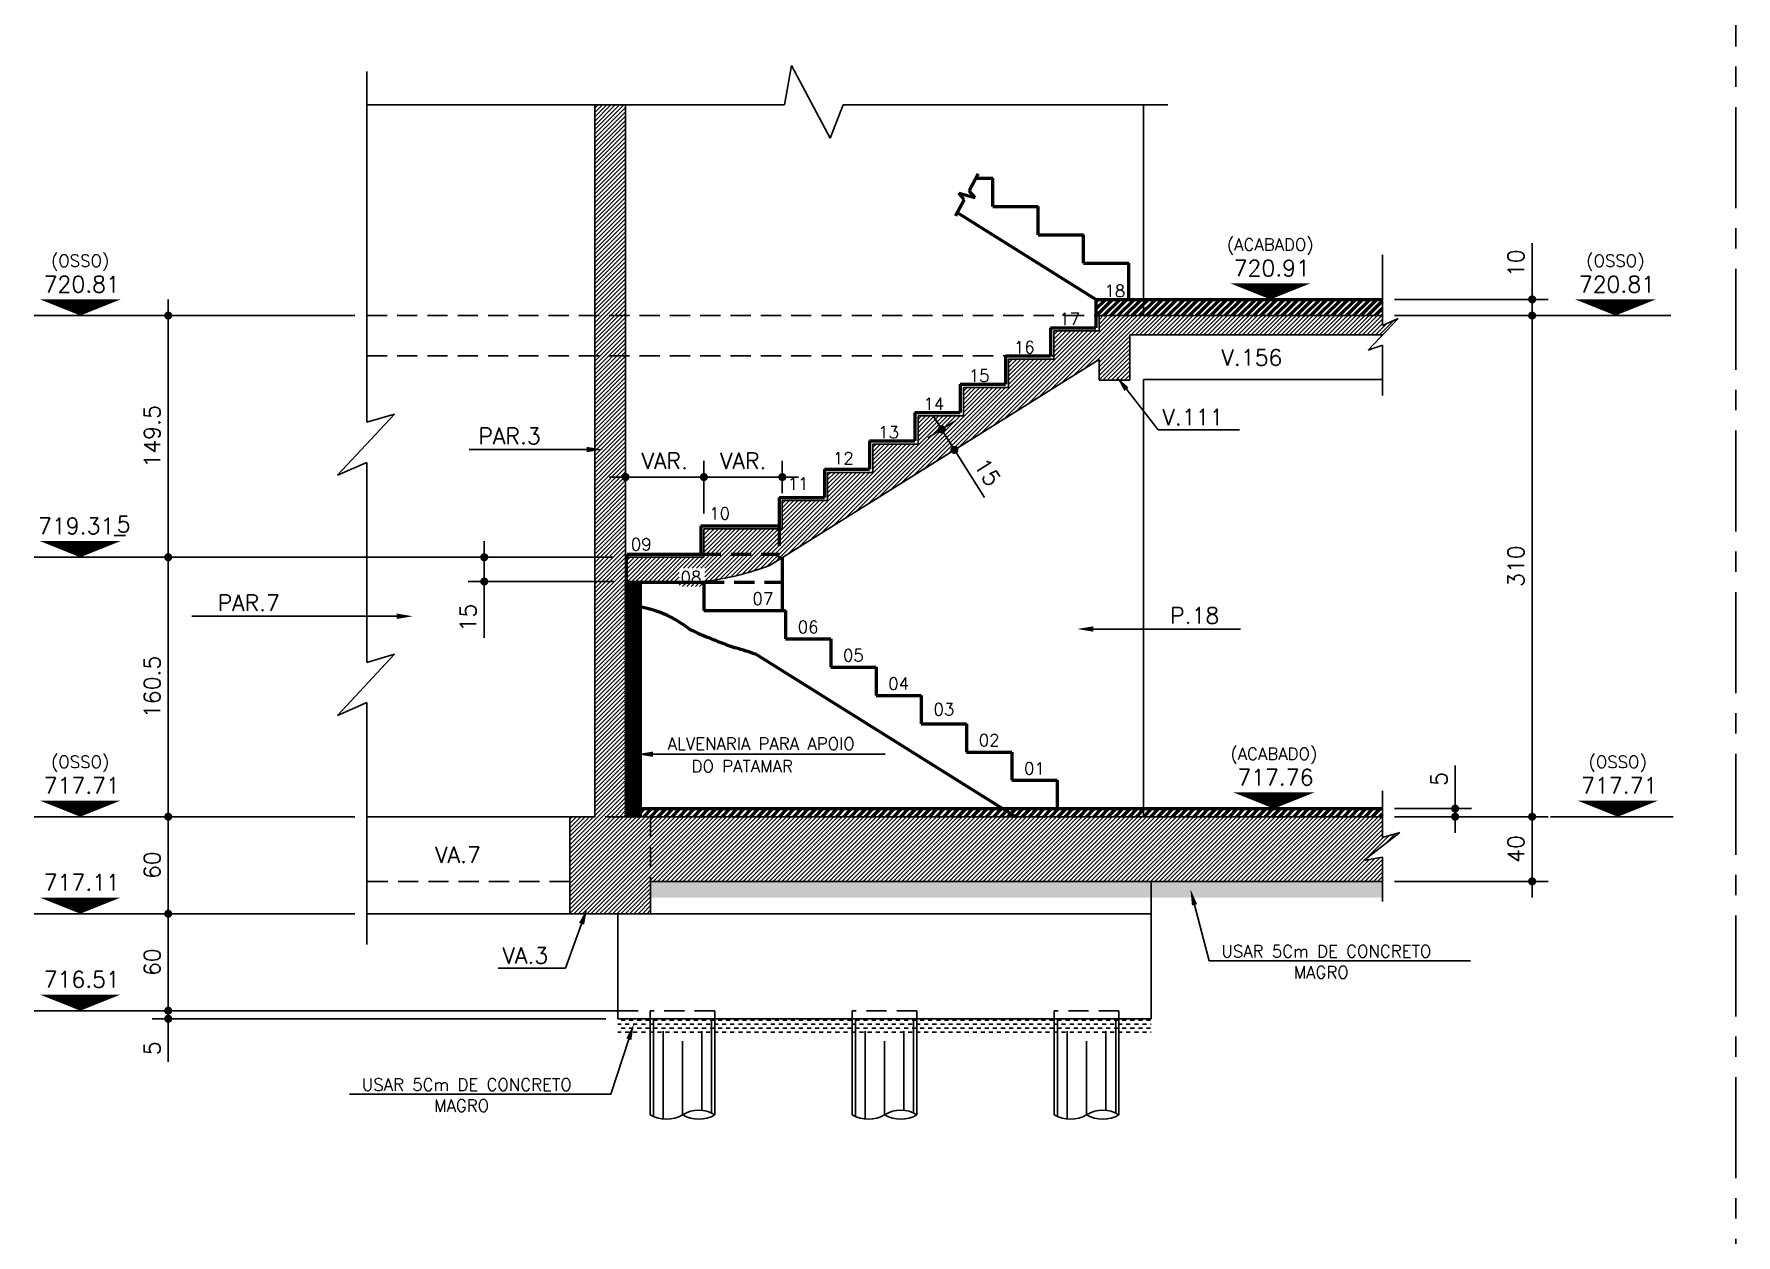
# Model space of a CAD drawing. Header units: inches. Extents: x 0 to 5940, y 0 to 4205.
# Drawn here: x 852 to 1905, y 1032 to 1775 of the extents above; entities that cross this region are included whole.
import ezdxf
from ezdxf.enums import TextEntityAlignment as Align

# ---------------------------------------------------------------- set-up
doc = ezdxf.new("R2010")
doc.units = ezdxf.units.IN
doc.header["$LTSCALE"] = 50
doc.header["$MEASUREMENT"] = 0
doc.linetypes.add('CENTER', pattern=[2, 1.25, -0.25, 0.25, -0.25])
doc.linetypes.add('HIDDEN', pattern=[0.375, 0.25, -0.125])
for name, color, linetype in [('CORTES', 2, 'Continuous'), ('COTA', 6, 'Continuous'), ('NIVEL', 3, 'Continuous'), ('TEXTO', 3, 'Continuous')]:
    doc.layers.add(name, color=color, linetype=linetype)
doc.styles.add('ROMANS', font='romans.shx')
doc.dimstyles.new('COTA_50', dxfattribs={"dimscale": 5, "dimtxt": 2, "dimasz": 1, "dimexe": 2, "dimexo": 1.5, "dimgap": 1, "dimtad": 1, "dimzin": 12, "dimdsep": 46, "dimtxsty": 'ROMANS', "dimblk1": 'COTA', "dimblk2": 'COTA', "dimsah": 1, "dimcen": -4, "dimdle": 1.5, "dimclrd": 6, "dimclre": 6, "dimclrt": 3, "dimadec": 0, "dimazin": 0, "dimtfac": 1, "dimtofl": 0, "dimtmove": 0, "dimatfit": 3, "dimldrblk": 'COTA', "dimfxl": 1, "dimtolj": 1, "dimtzin": 12, "dimarcsym": 0})

# ---------------------------------------------------------------- blocks, each defined once
blk = doc.blocks.new('COTA')
at = {"layer": 'COTA'}
for p, q in [((2, 0), (-2, 0)), ((0, -2), (0, 2))]:
    blk.add_line(p, q, dxfattribs=at)
at = {"layer": 'COTA', "const_width": 0.5}
blk.add_lwpolyline([(-0.25, 0, 1), (0.25, 0, 1)], format="xyb", close=True, dxfattribs=at)
blk = doc.blocks.new('*D251')
at = {"layer": 'COTA', "color": 6, "lineweight": -2, "transparency": 16777216}
for p, q in [((1266.2, 1478.3), (1266.2, 1510.9)), ((1314.7, 1495.8), (1314.7, 1510.9)), ((1309.7, 1500.9), (1271.2, 1500.9))]:
    blk.add_line(p, q, dxfattribs=at)
at = {"layer": 'Defpoints', "color": 0, "transparency": 16777216}
for p in [(1266.2, 1500.9), (1314.7, 1488.3), (1266.2, 1470.8)]:
    blk.add_point(p, dxfattribs=at)
at = {"layer": 'COTA', "color": 6, "lineweight": -2, "transparency": 16777216, "xscale": 5, "yscale": 5, "zscale": 5, "rotation": 180}
blk.add_blockref('COTA', (1266.2, 1500.9), dxfattribs=at)
at = {"layer": 'COTA', "color": 6, "lineweight": -2, "transparency": 16777216, "xscale": 5, "yscale": 5, "zscale": 5}
blk.add_blockref('COTA', (1314.7, 1500.9), dxfattribs=at)
at = {"layer": 'COTA', "color": 3, "transparency": 16777216, "insert": (1290.5, 1510.9), "char_height": 10, "attachment_point": 5, "style": 'ROMANS'}
blk.add_mtext('\\A1;VAR.', dxfattribs=at)
blk = doc.blocks.new('*D252')
at = {"layer": 'COTA', "color": 6, "lineweight": -2, "transparency": 16777216}
for p, q in [((1217.7, 1502.9), (1217.7, 1510.9)), ((1266.2, 1502.9), (1266.2, 1510.9)), ((1261.2, 1500.9), (1222.7, 1500.9))]:
    blk.add_line(p, q, dxfattribs=at)
at = {"layer": 'Defpoints', "color": 0, "transparency": 16777216}
for p in [(1217.7, 1500.9), (1217.7, 1495.4), (1266.2, 1495.4)]:
    blk.add_point(p, dxfattribs=at)
at = {"layer": 'COTA', "color": 6, "lineweight": -2, "transparency": 16777216, "xscale": 5, "yscale": 5, "zscale": 5, "rotation": 180}
blk.add_blockref('COTA', (1217.7, 1500.9), dxfattribs=at)
at = {"layer": 'COTA', "color": 6, "lineweight": -2, "transparency": 16777216, "xscale": 5, "yscale": 5, "zscale": 5}
blk.add_blockref('COTA', (1266.2, 1500.9), dxfattribs=at)
at = {"layer": 'COTA', "color": 3, "transparency": 16777216, "insert": (1242, 1510.9), "char_height": 10, "attachment_point": 5, "style": 'ROMANS'}
blk.add_mtext('\\A1;VAR.', dxfattribs=at)
blk = doc.blocks.new('*D253')
at = {"layer": 'COTA', "color": 6, "lineweight": -2, "transparency": 16777216}
for p, q in [((1130.3, 1456.3), (1130.3, 1461.3)), ((1210.2, 1451.3), (1120.3, 1451.3)), ((1210.2, 1436.3), (1120.3, 1436.3)), ((1130.3, 1431.3), (1130.3, 1401.5))]:
    blk.add_line(p, q, dxfattribs=at)
at = {"layer": 'Defpoints', "color": 0, "transparency": 16777216}
for p in [(1217.7, 1451.3), (1130.3, 1436.3), (1217.7, 1436.3)]:
    blk.add_point(p, dxfattribs=at)
at = {"layer": 'COTA', "color": 6, "lineweight": -2, "transparency": 16777216, "xscale": 5, "yscale": 5, "zscale": 5}
for p, rotation in [((1130.3, 1451.3), 270), ((1130.3, 1436.3), 90)]:
    blk.add_blockref('COTA', p, dxfattribs=dict(at, rotation=rotation))
at = {"layer": 'COTA', "color": 3, "transparency": 16777216, "insert": (1120.3, 1413.9), "char_height": 10, "attachment_point": 5, "rotation": 90, "style": 'ROMANS'}
blk.add_mtext('\\A1;15', dxfattribs=at)
blk = doc.blocks.new('*D247')
at = {"layer": 'COTA', "color": 6, "lineweight": -2, "transparency": 16777216}
for p, q in [((1693.5, 1290.8), (1788.6, 1290.8)), ((1778.6, 1285.8), (1778.6, 1255.8)), ((1693.5, 1250.8), (1788.6, 1250.8))]:
    blk.add_line(p, q, dxfattribs=at)
at = {"layer": 'Defpoints', "color": 0, "transparency": 16777216}
for p in [(1686, 1290.8), (1686, 1250.8), (1778.6, 1250.8)]:
    blk.add_point(p, dxfattribs=at)
at = {"layer": 'COTA', "color": 6, "lineweight": -2, "transparency": 16777216, "xscale": 5, "yscale": 5, "zscale": 5}
for p, rotation in [((1778.6, 1290.8), 90), ((1778.6, 1250.8), 270)]:
    blk.add_blockref('COTA', p, dxfattribs=dict(at, rotation=rotation))
at = {"layer": 'COTA', "color": 3, "transparency": 16777216, "insert": (1768.6, 1270.8), "char_height": 10, "attachment_point": 5, "rotation": 90, "style": 'ROMANS'}
blk.add_mtext('\\A1;40', dxfattribs=at)
blk = doc.blocks.new('*D248')
at = {"layer": 'COTA', "color": 6, "lineweight": -2, "transparency": 16777216}
for p, q in [((1731, 1300.8), (1731, 1322.5)), ((1693.5, 1295.8), (1741, 1295.8)), ((1693.5, 1290.8), (1741, 1290.8)), ((1731, 1285.8), (1731, 1280.8))]:
    blk.add_line(p, q, dxfattribs=at)
at = {"layer": 'Defpoints', "color": 0, "transparency": 16777216}
for p in [(1686, 1295.8), (1731, 1295.8), (1686, 1290.8)]:
    blk.add_point(p, dxfattribs=at)
at = {"layer": 'COTA', "color": 6, "lineweight": -2, "transparency": 16777216, "xscale": 5, "yscale": 5, "zscale": 5}
for p, rotation in [((1731, 1295.8), 270), ((1731, 1290.8), 90)]:
    blk.add_blockref('COTA', p, dxfattribs=dict(at, rotation=rotation))
at = {"layer": 'COTA', "color": 3, "transparency": 16777216, "insert": (1721, 1314.1), "char_height": 10, "attachment_point": 5, "rotation": 90, "style": 'ROMANS'}
blk.add_mtext('\\A1;5', dxfattribs=at)
blk = doc.blocks.new('*D249')
at = {"layer": 'COTA', "color": 6, "lineweight": -2, "transparency": 16777216}
for p, q in [((1693.5, 1600.8), (1788.6, 1600.8)), ((1778.6, 1295.8), (1778.6, 1595.8)), ((1693.5, 1290.8), (1788.6, 1290.8))]:
    blk.add_line(p, q, dxfattribs=at)
at = {"layer": 'Defpoints', "color": 0, "transparency": 16777216}
for p in [(1686, 1600.8), (1778.6, 1600.8), (1686, 1290.8)]:
    blk.add_point(p, dxfattribs=at)
at = {"layer": 'COTA', "color": 6, "lineweight": -2, "transparency": 16777216, "xscale": 5, "yscale": 5, "zscale": 5}
for p, rotation in [((1778.6, 1600.8), 90), ((1778.6, 1290.8), 270)]:
    blk.add_blockref('COTA', p, dxfattribs=dict(at, rotation=rotation))
at = {"layer": 'COTA', "color": 3, "transparency": 16777216, "insert": (1768.6, 1445.8), "char_height": 10, "attachment_point": 5, "rotation": 90, "style": 'ROMANS'}
blk.add_mtext('\\A1;310', dxfattribs=at)
blk = doc.blocks.new('*D250')
at = {"layer": 'COTA', "color": 6, "lineweight": -2, "transparency": 16777216}
for p, q in [((1778.6, 1615.8), (1778.6, 1645.6)), ((1693.5, 1610.8), (1788.6, 1610.8)), ((1693.5, 1600.8), (1788.6, 1600.8)), ((1778.6, 1595.8), (1778.6, 1590.8))]:
    blk.add_line(p, q, dxfattribs=at)
at = {"layer": 'Defpoints', "color": 0, "transparency": 16777216}
for p in [(1686, 1610.8), (1686, 1600.8), (1778.6, 1610.8)]:
    blk.add_point(p, dxfattribs=at)
at = {"layer": 'COTA', "color": 6, "lineweight": -2, "transparency": 16777216, "xscale": 5, "yscale": 5, "zscale": 5}
for p, rotation in [((1778.6, 1610.8), 270), ((1778.6, 1600.8), 90)]:
    blk.add_blockref('COTA', p, dxfattribs=dict(at, rotation=rotation))
at = {"layer": 'COTA', "color": 3, "transparency": 16777216, "insert": (1768.6, 1633.2), "char_height": 10, "attachment_point": 5, "rotation": 90, "style": 'ROMANS'}
blk.add_mtext('\\A1;10', dxfattribs=at)
blk = doc.blocks.new('*D254')
at = {"layer": 'COTA', "color": 6, "lineweight": -2, "transparency": 16777216}
for p, q in [((1155.3, 1451.3), (924.8, 1451.3)), ((934.8, 1295.8), (934.8, 1446.3)), ((939.1, 1290.8), (924.8, 1290.8))]:
    blk.add_line(p, q, dxfattribs=at)
at = {"layer": 'Defpoints', "color": 0, "transparency": 16777216}
for p in [(934.8, 1451.3), (1162.8, 1451.3), (946.6, 1290.8)]:
    blk.add_point(p, dxfattribs=at)
at = {"layer": 'COTA', "color": 6, "lineweight": -2, "transparency": 16777216, "xscale": 5, "yscale": 5, "zscale": 5}
for p, rotation in [((934.8, 1451.3), 90), ((934.8, 1290.8), 270)]:
    blk.add_blockref('COTA', p, dxfattribs=dict(at, rotation=rotation))
at = {"layer": 'COTA', "color": 3, "transparency": 16777216, "insert": (924.8, 1371.1), "char_height": 10, "attachment_point": 5, "rotation": 90, "style": 'ROMANS'}
blk.add_mtext('\\A1;160.5', dxfattribs=at)
blk = doc.blocks.new('*D255')
at = {"layer": 'COTA', "color": 6, "lineweight": -2, "transparency": 16777216}
for p, q in [((1050.2, 1600.8), (924.8, 1600.8)), ((934.8, 1456.3), (934.8, 1595.8)), ((949.1, 1451.3), (924.8, 1451.3))]:
    blk.add_line(p, q, dxfattribs=at)
at = {"layer": 'Defpoints', "color": 0, "transparency": 16777216}
for p in [(934.8, 1600.8), (1057.7, 1600.8), (956.6, 1451.3)]:
    blk.add_point(p, dxfattribs=at)
at = {"layer": 'COTA', "color": 6, "lineweight": -2, "transparency": 16777216, "xscale": 5, "yscale": 5, "zscale": 5}
for p, rotation in [((934.8, 1600.8), 90), ((934.8, 1451.3), 270)]:
    blk.add_blockref('COTA', p, dxfattribs=dict(at, rotation=rotation))
at = {"layer": 'COTA', "color": 3, "transparency": 16777216, "insert": (924.8, 1526.1), "char_height": 10, "attachment_point": 5, "rotation": 90, "style": 'ROMANS'}
blk.add_mtext('\\A1;149.5', dxfattribs=at)
blk = doc.blocks.new('*D256')
at = {"layer": 'COTA', "color": 6, "lineweight": -2, "transparency": 16777216}
for p, q in [((1410.6, 1534.7), (1408, 1538.9)), ((1420.4, 1534.8), (1404.8, 1525.1)), ((1428.3, 1522.1), (1412.8, 1512.4)), ((1423.9, 1513.5), (1439.7, 1488.2))]:
    blk.add_line(p, q, dxfattribs=at)
at = {"layer": 'Defpoints', "color": 0, "transparency": 16777216}
for p in [(1426.7, 1538.8), (1421.2, 1517.7), (1434.7, 1526.1)]:
    blk.add_point(p, dxfattribs=at)
at = {"layer": 'COTA', "color": 6, "lineweight": -2, "transparency": 16777216, "xscale": 5, "yscale": 5, "zscale": 5}
for p, rotation in [((1413.3, 1530.4), 302.0053832080842), ((1421.2, 1517.7), 122.0053832080842)]:
    blk.add_blockref('COTA', p, dxfattribs=dict(at, rotation=rotation))
at = {"layer": 'COTA', "color": 3, "transparency": 16777216, "insert": (1441.6, 1504), "char_height": 10, "attachment_point": 5, "rotation": 302.0054, "style": 'ROMANS'}
blk.add_mtext('\\A1;15', dxfattribs=at)
blk = doc.blocks.new('*D323')
at = {"layer": 'COTA', "color": 6, "lineweight": -2, "transparency": 16777216}
for p, q in [((1050.2, 1290.8), (924.8, 1290.8)), ((934.8, 1285.8), (934.8, 1235.8)), ((1050.2, 1230.8), (924.8, 1230.8))]:
    blk.add_line(p, q, dxfattribs=at)
at = {"layer": 'Defpoints', "color": 0, "transparency": 16777216}
for p in [(1057.7, 1290.8), (934.8, 1230.8), (1057.7, 1230.8)]:
    blk.add_point(p, dxfattribs=at)
at = {"layer": 'COTA', "color": 6, "lineweight": -2, "transparency": 16777216, "xscale": 5, "yscale": 5, "zscale": 5}
for p, rotation in [((934.8, 1290.8), 90), ((934.8, 1230.8), 270)]:
    blk.add_blockref('COTA', p, dxfattribs=dict(at, rotation=rotation))
at = {"layer": 'COTA', "color": 3, "transparency": 16777216, "insert": (924.8, 1260.8), "char_height": 10, "attachment_point": 5, "rotation": 90, "style": 'ROMANS'}
blk.add_mtext('\\A1;60', dxfattribs=at)
blk = doc.blocks.new('*D324')
at = {"layer": 'COTA', "color": 6, "lineweight": -2, "transparency": 16777216}
for p, q in [((1050.2, 1230.8), (924.8, 1230.8)), ((934.8, 1225.8), (934.8, 1175.8)), ((1225.5, 1170.8), (924.8, 1170.8))]:
    blk.add_line(p, q, dxfattribs=at)
at = {"layer": 'Defpoints', "color": 0, "transparency": 16777216}
for p in [(1057.7, 1230.8), (934.8, 1170.8), (1233, 1170.8)]:
    blk.add_point(p, dxfattribs=at)
at = {"layer": 'COTA', "color": 6, "lineweight": -2, "transparency": 16777216, "xscale": 5, "yscale": 5, "zscale": 5}
for p, rotation in [((934.8, 1230.8), 90), ((934.8, 1170.8), 270)]:
    blk.add_blockref('COTA', p, dxfattribs=dict(at, rotation=rotation))
at = {"layer": 'COTA', "color": 3, "transparency": 16777216, "insert": (924.8, 1200.8), "char_height": 10, "attachment_point": 5, "rotation": 90, "style": 'ROMANS'}
blk.add_mtext('\\A1;60', dxfattribs=at)
blk = doc.blocks.new('*D325')
at = {"layer": 'COTA', "color": 6, "lineweight": -2, "transparency": 16777216}
for p, q in [((934.8, 1175.8), (934.8, 1180.8)), ((1225.5, 1170.8), (924.8, 1170.8)), ((1205.5, 1165.8), (924.8, 1165.8)), ((934.8, 1160.8), (934.8, 1139.1))]:
    blk.add_line(p, q, dxfattribs=at)
at = {"layer": 'Defpoints', "color": 0, "transparency": 16777216}
for p in [(1233, 1170.8), (934.8, 1165.8), (1213, 1165.8)]:
    blk.add_point(p, dxfattribs=at)
at = {"layer": 'COTA', "color": 6, "lineweight": -2, "transparency": 16777216, "xscale": 5, "yscale": 5, "zscale": 5}
for p, rotation in [((934.8, 1170.8), 270), ((934.8, 1165.8), 90)]:
    blk.add_blockref('COTA', p, dxfattribs=dict(at, rotation=rotation))
at = {"layer": 'COTA', "color": 3, "transparency": 16777216, "insert": (924.8, 1147.5), "char_height": 10, "attachment_point": 5, "rotation": 90, "style": 'ROMANS'}
blk.add_mtext('\\A1;5', dxfattribs=at)

msp = doc.modelspace()

# ---------------------------------------------------------------- hatches: boundary and pattern name
at = {"layer": 'CORTES'}
h = msp.add_hatch(dxfattribs=at)
h.set_pattern_fill('ANSI31', color=252, scale=15)
h.paths.add_polyline_path([(1217.713, 1731.069), (1198.713, 1731.069), (1198.713, 1600.801), (1217.713, 1600.801)])
h.paths.add_polyline_path([(1217.713, 1600.801), (1198.713, 1600.801), (1198.713, 1575.801), (1217.713, 1575.801)])
h.paths.add_polyline_path([(1217.713, 1575.801), (1198.713, 1575.801), (1198.713, 1290.801), (1217.713, 1290.801)])
h = msp.add_hatch(dxfattribs=at)
h.set_pattern_fill('ANSI31', color=252, scale=15)
h.paths.add_polyline_path([(1529.713, 1588.801), (1686.061, 1588.801), (1695.798, 1598.918), (1685.975, 1594.696), (1685.975, 1600.801), (1510.713, 1600.801), (1510.713, 1591.301), (1482.713, 1591.301), (1482.713, 1573.801), (1454.713, 1573.801), (1454.713, 1556.301), (1426.713, 1556.301), (1426.713, 1538.801), (1398.713, 1538.801), (1398.713, 1521.301), (1370.713, 1521.301), (1370.713, 1503.801), (1342.713, 1503.801), (1342.713, 1486.301), (1314.713, 1486.301), (1314.713, 1468.801), (1312.713, 1468.801), (1312.713, 1449.863), (1510.713, 1573.613), (1510.713, 1560.801), (1529.713, 1560.801)])
h.paths.add_polyline_path([(1312.713, 1468.801), (1266.213, 1468.801), (1266.213, 1453.301), (1312.713, 1453.301)])
edge = h.paths.add_edge_path()
edge.add_line((1312.713, 1449.863), (1312.713, 1453.301))
edge.add_line((1312.713, 1453.301), (1266.213, 1453.301))
edge.add_line((1266.213, 1453.301), (1266.213, 1451.301))
edge.add_line((1266.213, 1451.301), (1218.713, 1451.301))
edge.add_line((1218.713, 1451.301), (1218.713, 1436.301))
edge.add_line((1218.713, 1436.301), (1266.213, 1436.301))
edge.add_arc((1246.702, 1603.665), 168.497, 276.649685, 291.021227)
edge.add_line((1307.144, 1446.382), (1312.713, 1449.863))
h.paths.add_polyline_path([(1250.963, 1433.261), (1266.856, 1433.261), (1266.856, 1444.511), (1250.963, 1444.511)])
at = {"layer": 'CORTES', "linetype": 'Continuous', "lineweight": 50}
h = msp.add_hatch(dxfattribs=at)
h.set_pattern_fill('ANSI31', color=253, scale=25)
h.set_pattern_definition([(45, (0, 913.7815), (-2.2097087, 2.2097087), [])])
h.paths.add_polyline_path([(1538.213, 1610.801), (1508.713, 1610.801), (1508.713, 1600.801), (1510.713, 1600.801), (1538.213, 1600.801)])
h.paths.add_polyline_path([(1685.975, 1610.801), (1538.213, 1610.801), (1538.213, 1600.801), (1685.975, 1600.801)])
h = msp.add_hatch(dxfattribs=at)
h.set_pattern_fill('ANSI31', color=253, scale=15)
h.paths.add_polyline_path([(1226.713, 1435.801), (1217.713, 1435.801), (1217.713, 1421.301, -0.03482758), (1226.713, 1420.476)])
h = msp.add_hatch(dxfattribs=at)
h.set_pattern_fill('ANSI31', color=253, scale=15)
edge = h.paths.add_edge_path()
edge.add_arc((1216.295, 1356.363), 64.954, 80.770598, 88.749267)
edge.add_line((1217.713, 1421.301), (1217.713, 1290.801))
edge.add_line((1217.713, 1290.801), (1226.713, 1290.801))
edge.add_line((1226.713, 1290.801), (1226.713, 1420.476))
h = msp.add_hatch(dxfattribs=at)
h.set_pattern_fill('ANSI31', color=253, scale=25)
h.paths.add_polyline_path([(1538.213, 1295.801), (1226.713, 1295.801), (1226.713, 1290.801), (1538.213, 1290.801)])
h.paths.add_polyline_path([(1685.975, 1295.801), (1538.213, 1295.801), (1538.213, 1290.801), (1685.975, 1290.801)])
at = {"layer": 'CORTES'}
h = msp.add_hatch(dxfattribs=at)
h.set_pattern_fill('ANSI31', color=252, scale=15)
h.paths.add_polyline_path([(1233.213, 1290.801), (1217.713, 1290.801), (1198.713, 1290.801), (1183.213, 1290.801), (1183.213, 1230.801), (1233.213, 1230.801), (1233.213, 1250.801)])
h.paths.add_polyline_path([(1696.85, 1281.045), (1685.975, 1277.896), (1685.975, 1290.801), (1233.213, 1290.801), (1233.213, 1250.801), (1685.975, 1250.801), (1685.975, 1265.71), (1674.451, 1263.753)])
h = msp.add_hatch(dxfattribs=at)
h.set_pattern_fill('DASH', color=252, scale=20, style=0)
h.paths.add_polyline_path([(1542.963, 1250.801), (1233.213, 1250.801), (1233.213, 1240.801), (1542.963, 1240.801)])
h.paths.add_polyline_path([(1685.975, 1250.801), (1542.963, 1250.801), (1542.963, 1240.801), (1685.975, 1240.801)])
h = msp.add_hatch(dxfattribs=at)
h.set_pattern_fill('DASH', color=252, scale=20, style=0)
h.paths.add_polyline_path([(1542.963, 1165.801), (1212.963, 1165.801), (1212.963, 1155.801), (1542.963, 1155.801)])

# ---------------------------------------------------------------- linework, layer by layer
at = {"layer": 'CORTES', "color": 8}
for p, q in [((1057.65, 1534.838), (1057.65, 1751.815)), ((1315.977, 1731.069), (1320.34, 1755.569)), ((1320.34, 1755.569), (1344.34, 1710.569)), ((1057.65, 1731.069), (1315.977, 1731.069)), ((1344.34, 1710.569), (1352.425, 1731.069)), ((1352.425, 1731.069), (1553.213, 1731.069)), ((1685.975, 1638.301), (1685.975, 1594.696)), ((1695.798, 1598.918), (1677.078, 1579.468)), ((1685.975, 1594.696), (1695.798, 1598.918)), ((1677.078, 1579.468), (1685.975, 1582.457)), ((1685.975, 1582.457), (1685.975, 1551.301)), ((1074.85, 1539.819), (1039.438, 1502.027)), ((1057.65, 1534.838), (1074.85, 1539.819)), ((1039.438, 1502.027), (1057.65, 1509.938)), ((1057.65, 1386.269), (1057.65, 1509.938)), ((1074.85, 1391.25), (1039.438, 1353.458)), ((1057.65, 1386.269), (1074.85, 1391.25)), ((1039.438, 1353.458), (1057.65, 1361.369)), ((1057.65, 1211.714), (1057.65, 1361.369)), ((1685.975, 1306.844), (1685.975, 1277.896)), ((1696.85, 1281.045), (1674.451, 1263.753)), ((1685.975, 1277.896), (1696.85, 1281.045)), ((1674.451, 1263.753), (1685.975, 1265.71)), ((1685.975, 1265.71), (1685.975, 1238.374)), ((1234.963, 1105.4), (1234.963, 1165.801)), ((1270.963, 1107.534), (1270.963, 1165.801)), ((1359.963, 1105.4), (1359.963, 1165.801)), ((1395.963, 1107.534), (1395.963, 1165.801)), ((1484.963, 1105.4), (1484.963, 1165.801)), ((1520.963, 1107.534), (1520.963, 1165.801)), ((1240.963, 1103.755), (1240.963, 1158.073)), ((1252.963, 1106.467), (1252.963, 1151.857)), ((1264.963, 1109.179), (1264.963, 1158.073)), ((1365.963, 1103.755), (1365.963, 1158.073)), ((1377.963, 1106.467), (1377.963, 1151.857)), ((1389.963, 1109.179), (1389.963, 1158.073)), ((1490.963, 1103.755), (1490.963, 1158.073)), ((1502.963, 1106.467), (1502.963, 1151.857)), ((1514.963, 1109.179), (1514.963, 1158.073))]:
    msp.add_line(p, q, dxfattribs=at)
at = {"layer": 'CORTES', "color": 1}
for p, q in [((1198.713, 1731.069), (1198.713, 1290.801)), ((1217.713, 1731.069), (1217.713, 1290.801)), ((1510.713, 1600.801), (1685.975, 1600.801)), ((1510.713, 1591.301), (1510.713, 1600.801)), ((1482.713, 1591.301), (1510.713, 1591.301)), ((1482.713, 1591.301), (1482.713, 1573.801)), ((1529.713, 1588.801), (1685.975, 1588.801)), ((1529.713, 1560.801), (1529.713, 1588.801)), ((1510.713, 1573.613), (1307.144, 1446.382)), ((1454.713, 1573.801), (1454.713, 1556.301)), ((1454.713, 1573.801), (1482.713, 1573.801)), ((1510.713, 1560.801), (1510.713, 1573.613)), ((1510.713, 1560.801), (1529.713, 1560.801)), ((1426.713, 1556.301), (1454.713, 1556.301)), ((1426.713, 1556.301), (1426.713, 1538.801)), ((1398.713, 1538.801), (1426.713, 1538.801)), ((1398.713, 1538.801), (1398.713, 1521.301)), ((1370.713, 1521.301), (1398.713, 1521.301)), ((1370.713, 1521.301), (1370.713, 1503.801)), ((1342.713, 1503.801), (1370.713, 1503.801)), ((1342.713, 1503.801), (1342.713, 1486.301)), ((1314.713, 1486.301), (1342.713, 1486.301)), ((1314.713, 1486.301), (1314.713, 1468.801)), ((1266.213, 1468.801), (1314.713, 1468.801)), ((1266.213, 1468.801), (1266.213, 1451.301)), ((1217.713, 1451.301), (1217.713, 1436.301)), ((1218.713, 1451.301), (1266.213, 1451.301)), ((1218.713, 1451.301), (1218.713, 1436.301)), ((1218.713, 1436.301), (1266.213, 1436.301)), ((1183.213, 1290.801), (1183.213, 1230.801)), ((1183.213, 1290.801), (1198.713, 1290.801)), ((1217.713, 1290.801), (1685.975, 1290.801)), ((1233.213, 1250.801), (1685.975, 1250.801)), ((1233.213, 1250.801), (1233.213, 1230.801)), ((1183.213, 1230.801), (1233.213, 1230.801))]:
    msp.add_line(p, q, dxfattribs=at)
at = {"layer": 'CORTES'}
for p, q in [((1538.213, 1731.069), (1538.213, 1600.801)), ((1538.213, 1561.301), (1685.975, 1561.301)), ((1538.213, 1561.301), (1538.213, 1290.801)), ((1057.65, 1290.801), (1183.213, 1290.801)), ((1542.963, 1165.801), (1542.963, 1250.801)), ((1183.213, 1230.801), (1057.65, 1230.801)), ((1212.963, 1165.801), (1212.963, 1230.801)), ((1542.963, 1230.801), (1233.213, 1230.801)), ((1542.963, 1165.801), (1212.963, 1165.801)), ((1232.963, 1106.467), (1232.963, 1165.801)), ((1272.963, 1106.467), (1272.963, 1165.801)), ((1357.963, 1106.467), (1357.963, 1165.801)), ((1397.963, 1106.467), (1397.963, 1165.801)), ((1482.963, 1106.467), (1482.963, 1165.801)), ((1522.963, 1106.467), (1522.963, 1165.801))]:
    msp.add_line(p, q, dxfattribs=at)
at = {"layer": 'CORTES', "color": 253, "linetype": 'Continuous', "lineweight": 50}
for p, q in [((1435.939, 1688.415), (1430.263, 1677.874)), ((1434.531, 1685.801), (1445.015, 1685.801)), ((1445.015, 1668.301), (1445.015, 1685.801)), ((1427.304, 1672.378), (1423.939, 1676.415)), ((1423.939, 1676.415), (1433.939, 1673.915)), ((1433.939, 1673.915), (1430.263, 1677.874)), ((1427.304, 1672.378), (1421.939, 1662.415)), ((1508.713, 1610.801), (1422.995, 1664.376)), ((1445.015, 1668.301), (1473.015, 1668.301)), ((1473.015, 1650.801), (1473.015, 1668.301)), ((1473.015, 1650.801), (1501.015, 1650.801)), ((1501.015, 1633.301), (1501.015, 1650.801)), ((1501.015, 1633.301), (1529.015, 1633.301)), ((1529.015, 1610.801), (1529.015, 1633.301)), ((1508.713, 1610.801), (1508.713, 1593.301)), ((1508.713, 1610.801), (1685.975, 1610.801)), ((1480.713, 1593.301), (1480.713, 1575.801)), ((1480.713, 1593.301), (1508.713, 1593.301)), ((1452.713, 1575.801), (1452.713, 1558.301)), ((1452.713, 1575.801), (1480.713, 1575.801)), ((1424.713, 1558.301), (1424.713, 1540.801)), ((1424.713, 1558.301), (1452.713, 1558.301)), ((1396.713, 1540.801), (1396.713, 1523.301)), ((1396.713, 1540.801), (1424.713, 1540.801)), ((1368.713, 1523.301), (1368.713, 1505.801)), ((1368.713, 1523.301), (1396.713, 1523.301)), ((1340.713, 1505.801), (1340.713, 1488.301)), ((1340.713, 1505.801), (1368.713, 1505.801)), ((1312.713, 1488.301), (1312.713, 1470.801)), ((1312.713, 1488.301), (1340.713, 1488.301)), ((1264.213, 1470.801), (1312.713, 1470.801)), ((1264.213, 1470.801), (1264.213, 1453.301)), ((1218.713, 1453.301), (1264.213, 1453.301)), ((1218.713, 1451.301), (1218.713, 1453.301)), ((1314.713, 1451.113), (1314.713, 1418.301)), ((1217.713, 1435.801), (1266.213, 1435.801)), ((1226.713, 1436.301), (1226.713, 1290.801)), ((1266.213, 1436.301), (1266.213, 1418.301)), ((1266.213, 1418.301), (1316.713, 1418.301)), ((1316.713, 1418.301), (1316.713, 1400.801)), ((1316.713, 1400.801), (1344.713, 1400.801)), ((1344.713, 1400.801), (1344.713, 1383.301)), ((1298.824, 1391.043), (1459.211, 1290.801)), ((1344.713, 1383.301), (1372.713, 1383.301)), ((1372.713, 1383.301), (1372.713, 1365.801)), ((1372.713, 1365.801), (1400.713, 1365.801)), ((1400.713, 1365.801), (1400.713, 1348.301)), ((1400.713, 1348.301), (1428.713, 1348.301)), ((1428.713, 1348.301), (1428.713, 1330.801)), ((1428.713, 1330.801), (1456.713, 1330.801)), ((1456.713, 1330.801), (1456.713, 1313.301)), ((1456.713, 1313.301), (1484.713, 1313.301)), ((1484.713, 1313.301), (1484.713, 1295.801)), ((1226.713, 1295.801), (1685.975, 1295.801))]:
    msp.add_line(p, q, dxfattribs=at)
at = {"layer": 'CORTES', "color": 8, "linetype": 'HIDDEN'}
for p, q in [((1057.65, 1600.801), (1510.713, 1600.801)), ((1057.65, 1575.801), (1482.713, 1575.801)), ((1272.963, 1170.801), (1232.963, 1170.801)), ((1232.963, 1165.801), (1232.963, 1170.801)), ((1272.963, 1165.801), (1272.963, 1170.801)), ((1397.963, 1170.801), (1357.963, 1170.801)), ((1357.963, 1165.801), (1357.963, 1170.801)), ((1397.963, 1165.801), (1397.963, 1170.801)), ((1522.963, 1170.801), (1482.963, 1170.801)), ((1482.963, 1165.801), (1482.963, 1170.801)), ((1522.963, 1165.801), (1522.963, 1170.801))]:
    msp.add_line(p, q, dxfattribs=at)
at = {"layer": 'CORTES', "color": 253, "linetype": 'HIDDEN', "lineweight": 50}
for p, q in [((1312.713, 1470.801), (1312.713, 1449.863)), ((1264.213, 1453.301), (1312.713, 1453.301)), ((1266.213, 1435.801), (1314.713, 1435.801))]:
    msp.add_line(p, q, dxfattribs=at)
at = {"layer": 'CORTES', "linetype": 'HIDDEN'}
for p, q in [((1217.713, 1290.801), (1198.713, 1290.801)), ((1233.213, 1290.801), (1233.213, 1250.801)), ((1183.213, 1250.801), (1057.65, 1250.801))]:
    msp.add_line(p, q, dxfattribs=at)
at = {"layer": 'CORTES', "color": 1}
msp.add_arc((1246.702, 1603.665), 168.497, 276.649685, 291.021227, dxfattribs=at)
at = {"layer": 'CORTES', "color": 253, "linetype": 'Continuous', "lineweight": 50}
for centre, radius, start, end in [((1216.295, 1356.363), 64.954, 50.838688, 88.749267), ((1395.364, 1706.492), 330.026, 245.272649, 250.580597), ((1223.089, 1175.925), 228.061, 70.604652, 74.081938)]:
    msp.add_arc(centre, radius, start, end, dxfattribs=at)
at = {"layer": 'CORTES'}
for centre, start, end in [((1242.963, 1122.81), 238.53774, 301.46226), ((1262.963, 1090.124), 58.53774, 121.46226), ((1262.963, 1122.81), 238.53774, 301.46226), ((1367.963, 1122.81), 238.53774, 301.46226), ((1387.963, 1090.124), 58.53774, 121.46226), ((1387.963, 1122.81), 238.53774, 301.46226), ((1492.963, 1122.81), 238.53774, 301.46226), ((1512.963, 1090.124), 58.53774, 121.46226), ((1512.963, 1122.81), 238.53774, 301.46226)]:
    msp.add_arc(centre, 19.159, start, end, dxfattribs=at)
at = {"layer": 'COTA'}
for p, q in [((851.766, 1600.801), (924.766, 1600.801)), ((1788.553, 1600.801), (1864.464, 1600.801)), ((851.766, 1451.301), (924.766, 1451.301)), ((851.766, 1290.801), (924.766, 1290.801)), ((1790.005, 1290.801), (1865.916, 1290.801)), ((851.766, 1230.801), (924.766, 1230.801)), ((851.766, 1170.801), (924.766, 1170.801))]:
    msp.add_line(p, q, dxfattribs=at)
at = {"layer": 'NIVEL', "color": 1}
for points in [[(1616.654, 1610.801, 0, 50, 0), (1616.654, 1620.801, 50, 50, 0)], [(880.394, 1600.801, 0, 50, 0), (880.394, 1610.801, 50, 50, 0)], [(1830.174, 1600.801, 0, 50, 0), (1830.174, 1610.801, 50, 50, 0)], [(880.394, 1451.301, 0, 50, 0), (880.394, 1461.301, 50, 50, 0)], [(1618.877, 1295.801, 0, 50, 0), (1618.877, 1305.801, 50, 50, 0)], [(880.394, 1290.801, 0, 50, 0), (880.394, 1300.801, 50, 50, 0)], [(1831.626, 1290.801, 0, 50, 0), (1831.626, 1300.801, 50, 50, 0)], [(880.394, 1230.801, 0, 50, 0), (880.394, 1240.801, 50, 50, 0)], [(880.394, 1170.801, 0, 50, 0), (880.394, 1180.801, 50, 50, 0)]]:
    msp.add_lwpolyline(points, format="xyseb", dxfattribs=at)
at = {"layer": 'TEXTO', "color": 8, "linetype": 'CENTER'}
msp.add_line((1904.706, 2529.762), (1904.706, 50), dxfattribs=at)
at = {"layer": 'TEXTO', "color": 8}
for p, q in [((1527.65, 1555.195), (1547.147, 1530.101)), ((1597.525, 1530.101), (1547.147, 1530.101)), ((1193.617, 1517.919), (1120.895, 1517.919)), ((1076.107, 1414.791), (949.441, 1414.791)), ((1507.167, 1406.906), (1598.137, 1406.906)), ((1234.78, 1329.456), (1378.326, 1329.456)), ((1569.739, 1236.261), (1578.732, 1201.575)), ((1190.518, 1224.586), (1180.472, 1197.17)), ((1578.732, 1201.575), (1740.466, 1201.575)), ((1180.472, 1197.17), (1138.852, 1197.17)), ((1219.738, 1153.178), (1208.656, 1119.101)), ((1046.922, 1119.101), (1208.656, 1119.101))]:
    msp.add_line(p, q, dxfattribs=at)
for points in [[(1526.334, 1554.172), (1528.966, 1556.217), (1521.514, 1563.091)], [(1193.617, 1516.252), (1193.617, 1519.585), (1203.617, 1517.919)], [(1076.107, 1413.124), (1076.107, 1416.457), (1086.107, 1414.791)], [(1507.167, 1405.239), (1507.167, 1408.572), (1497.167, 1406.906)], [(1234.78, 1327.79), (1234.78, 1331.123), (1224.78, 1329.456)], [(1571.353, 1236.679), (1568.126, 1235.842), (1567.229, 1245.941)], [(1188.953, 1225.159), (1192.083, 1224.012), (1193.958, 1233.975)], [(1221.323, 1152.662), (1218.153, 1153.693), (1222.83, 1162.688)]]:
    msp.add_solid(points, dxfattribs=at)

# ---------------------------------------------------------------- texts
at = {"layer": 'NIVEL', "color": 4, "style": 'ROMANS'}
for s, p in [('(ACABADO)', (1616.55, 1640.959)), ('(OSSO)', (880.29, 1630.959)), ('(OSSO)', (1830.07, 1630.959)), ('(OSSO)', (880.29, 1320.959)), ('(ACABADO)', (1618.773, 1325.959)), ('(OSSO)', (1831.522, 1320.959))]:
    msp.add_text(s, height=7.5, dxfattribs=at).set_placement(p, align=Align.CENTER)
at = {"layer": 'NIVEL', "color": 3, "style": 'ROMANS'}
for s, p in [('720.91', (1617.542, 1625.155)), ('720.81', (881.282, 1615.155)), ('720.81', (1831.062, 1615.155)), ('719.31_', (881.282, 1465.655)), ('5', (907.187, 1466.733)), ('717.76', (1619.765, 1310.155)), ('717.71', (881.282, 1305.155)), ('717.71', (1832.514, 1305.155)), ('717.11', (881.282, 1245.155)), ('716.51', (881.282, 1185.155))]:
    msp.add_text(s, height=10, dxfattribs=at).set_placement(p, align=Align.CENTER)
at = {"layer": 'TEXTO', "color": 4, "style": 'ROMANS'}
for s, p in [('18', (1514.002, 1612.291)), ('17', (1486.002, 1594.891)), ('16', (1458.002, 1577.391)), ('15', (1430.002, 1559.891)), ('14', (1402.002, 1542.391)), ('13', (1374.002, 1524.891)), ('12', (1346.002, 1508.805)), ('11', (1318.002, 1493.055)), ('10', (1269.502, 1474.651)), ('09', (1221.002, 1455.566)), ('08', (1251.767, 1435.136)), ('07', (1296.248, 1421.891)), ('06', (1324.248, 1404.391)), ('05', (1352.248, 1386.891)), ('04', (1380.248, 1369.391)), ('03', (1408.248, 1353.491)), ('ALVENARIA PARA APOIO ', (1243.766, 1332.192)), ('02', (1436.248, 1334.391)), ('DO PATAMAR', (1258.572, 1318.287)), ('01', (1464.248, 1316.891)), ('USAR 5Cm DE CONCRETO', (1586.377, 1203.807)), ('MAGRO', (1631.054, 1190.789)), ('USAR 5Cm DE CONCRETO', (1054.567, 1121.334)), ('MAGRO', (1099.244, 1108.316))]:
    msp.add_text(s, height=7.5, dxfattribs=at).set_placement(p)
at = {"layer": 'TEXTO', "color": 3, "style": 'ROMANS'}
for s, p in [('V.156', (1586.371, 1569.809)), ('V.111', (1549.87, 1532.9)), ('VA.7', (1099.926, 1262.262)), ('VA.3', (1141.575, 1199.969))]:
    msp.add_text(s, height=10, dxfattribs=at).set_placement(p)
at = {"layer": 'TEXTO', "style": 'ROMANS'}
for s, p in [('PAR.3', (1126.698, 1521.246)), ('PAR.7', (965.313, 1418.118)), ('P.18', (1554.604, 1410.233))]:
    msp.add_text(s, height=10, dxfattribs=at).set_placement(p)

# ---------------------------------------------------------------- dimensions: what is measured, and where the dimension line sits
at = {"layer": 'COTA'}
for base, p1, p2, picture, middle in [((1778.553, 1610.801), (1685.975, 1600.801), (1685.975, 1610.801), '*D250', (1768.553, 1633.182)), ((934.766, 1600.801), (956.608, 1451.301), (1057.65, 1600.801), '*D255', (924.766, 1526.051)), ((1778.553, 1600.801), (1685.975, 1290.801), (1685.975, 1600.801), '*D249', (1768.553, 1445.801)), ((934.766, 1451.301), (946.587, 1290.801), (1162.766, 1451.301), '*D254', (924.766, 1371.051)), ((1130.303, 1436.301), (1217.713, 1451.301), (1217.713, 1436.301), '*D253', (1120.303, 1413.92)), ((1731.04, 1295.801), (1685.975, 1290.801), (1685.975, 1295.801), '*D248', (1721.04, 1314.135)), ((934.766, 1230.801), (1057.65, 1290.801), (1057.65, 1230.801), '*D323', (924.766, 1260.801)), ((1778.553, 1250.801), (1685.975, 1290.801), (1685.975, 1250.801), '*D247', (1768.553, 1270.801)), ((934.766, 1170.801), (1057.65, 1230.801), (1232.963, 1170.801), '*D324', (924.766, 1200.801)), ((934.766, 1165.801), (1232.963, 1170.801), (1212.963, 1165.801), '*D325', (924.766, 1147.468))]:
    dim = msp.add_linear_dim(base=base, p1=p1, p2=p2, angle=90, dimstyle='COTA_50', dxfattribs=at)
    dim.commit()
    dim.dimension.update_dxf_attribs({"geometry": picture, "text_midpoint": middle})
dim = msp.add_aligned_dim(p1=(1426.713, 1538.801), p2=(1434.663, 1526.081), distance=-15.818, dimstyle='COTA_50', dxfattribs=at)
dim.commit()
dim.dimension.update_dxf_attribs({"geometry": '*D256', "text_midpoint": (1441.591, 1504.019)})
dim = msp.add_linear_dim(base=(1217.713, 1500.915), p1=(1266.213, 1495.415), p2=(1217.713, 1495.415), text='VAR.', dimstyle='COTA_50', dxfattribs=at)
dim.commit()
dim.dimension.update_dxf_attribs({"geometry": '*D252', "text_midpoint": (1241.963, 1510.915)})
dim = msp.add_linear_dim(base=(1266.213, 1500.915), p1=(1314.713, 1488.301), p2=(1266.213, 1470.801), text='VAR.', dimstyle='COTA_50', dxfattribs=at)
dim.commit()
dim.dimension.update_dxf_attribs({"geometry": '*D251', "text_midpoint": (1290.463, 1500.915), "dimtype": 160})

doc.saveas('drawing.dxf')
